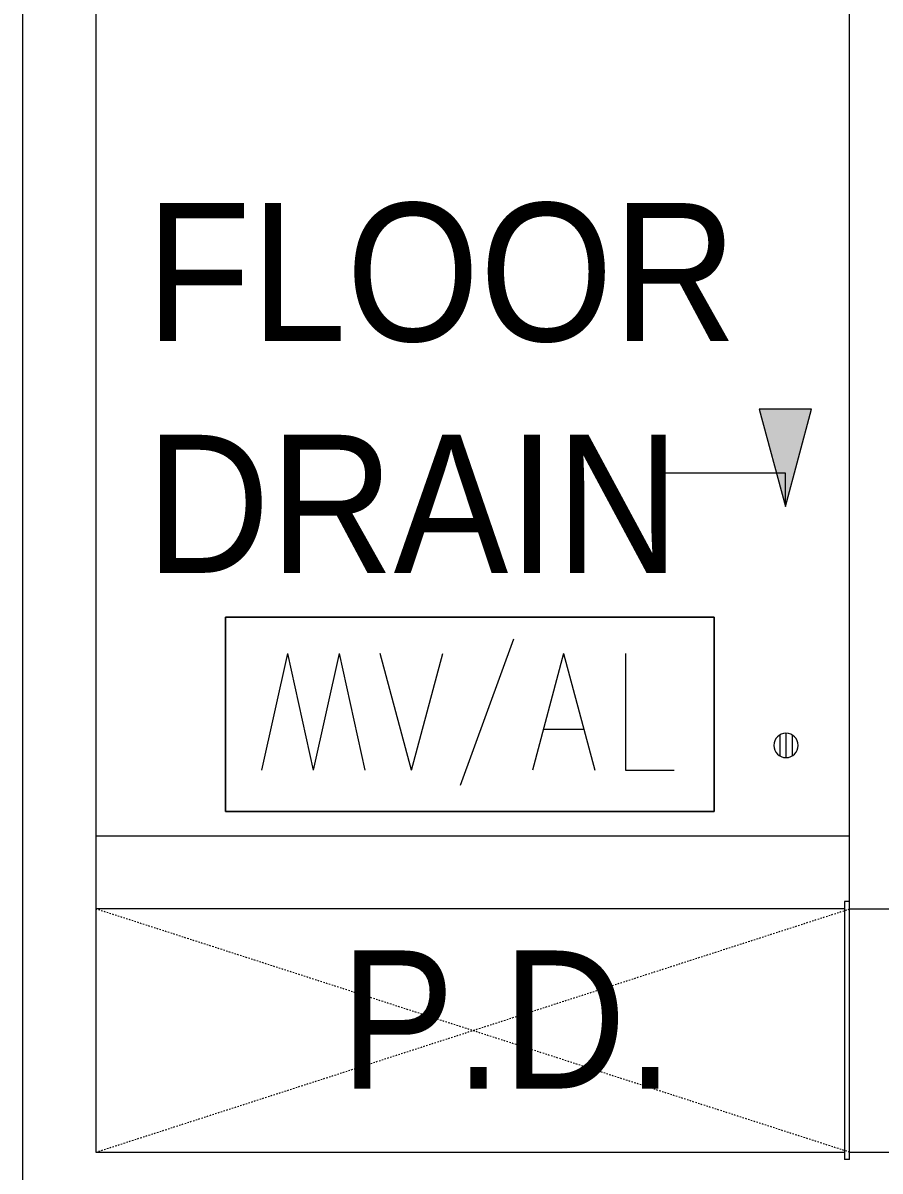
# Model space of a CAD drawing. Header units: millimetres. Extents: x 10569 to 232243, y -25347 to 80743.
# Drawn here: x 46189 to 47952, y 42869 to 45229 of the extents above; entities that cross this region are included whole.
import ezdxf

# ---------------------------------------------------------------- set-up
doc = ezdxf.new("R2010")
doc.units = ezdxf.units.MM
doc.linetypes.add('Dash', pattern=[6, 3, -3])
doc.linetypes.add('Hidden', pattern=[7.14375, 4.7625, -2.38125])
for name, color, linetype, lineweight in [('A-DETL-GENF', 92, 'Continuous', 20), ('A-DETL-HDLN', 90, 'Hidden', 9), ('A-DOOR', 31, 'Continuous', 20), ('A-DOOR-FRAM', 31, 'Continuous', 30), ('A-WALL', 113, 'Continuous', 20), ('G-ANNO-TEXT', 231, 'Continuous', 5), ('P-SANR-FIXT', 6, 'Continuous', 9)]:
    doc.layers.add(name, color=color, linetype=linetype, lineweight=lineweight)
doc.styles.add('Swis721 BT_6', font='swiss.ttf', dxfattribs={"width": 0.89, "height": 283.821263})

# ---------------------------------------------------------------- blocks, each defined once
blk = doc.blocks.new('DLN-Access Panel__AP01_ - _AP04_ 450 x 650 _WH_-16056297-TENDER DRAFT G_F')
at = {"layer": 'A-DOOR', "lineweight": 15}
for p, q in [((-265, 50), (-265, 60)), ((265, 60), (-265, 60)), ((-265, 50), (265, 50)), ((265, 50), (265, 60)), ((-240, -70), (-277.5, -70)), ((-277.5, -70), (-277.5, -75)), ((-265, -60), (-265, -50)), ((265, -50), (-265, -50)), ((-265, -60), (265, -60)), ((-240, -60), (-240, -72.5)), ((-225, -72.5), (-225, -60)), ((-215, -60), (93.2, -368.2)), ((128.6, -332.8), (-144.3, -60)), ((265, -60), (265, -50)), ((-277.5, -75), (-239.6, -75)), ((93.2, -368.2), (128.6, -332.8))]:
    blk.add_line(p, q, dxfattribs=at)
for centre, radius, start, end in [((-225, -50), 450, 315, 358.7079), ((-232.5, -72.5), 7.5, 180, 0), ((-232.5, -72.5), 7.5, 199.4712, 301.6259), ((-232.5, -72.5), 7.5, 240, 300), ((-232.5, -72.5), 7.5, 243.2518, 301.6259)]:
    blk.add_arc(centre, radius, start, end, dxfattribs=at)
at = {"layer": 'A-DOOR-FRAM', "lineweight": 15}
for p, q in [((-250, 50), (-250, -50)), ((250, 50), (250, -50))]:
    blk.add_line(p, q, dxfattribs=at)
blk = doc.blocks.new('Floor_Drain_-_Small_3955 - 6_ Diameter-15179860-TENDER DRAFT G_F')
at = {"layer": 'P-SANR-FIXT'}
for p, q in [((0, 25), (0, -25)), ((-12.5, 21.7), (-12.5, -21.7)), ((12.5, 21.7), (12.5, -21.7))]:
    blk.add_line(p, q, dxfattribs=at)
for start, end in [(360, 180), (180, 360)]:
    blk.add_arc((0, 0), 25, start, end, dxfattribs=at)
blk = doc.blocks.new('DLN_2D-MV_AL - MV_AL_RED_-1735445-TENDER DRAFT G_F')
at = {"layer": 'A-DETL-GENF'}
for p, q in [((502.5, 200), (-502.5, 200)), ((-502.5, 200), (-502.5, -200)), ((-502.5, 200), (502.5, 200)), ((-502.5, -200), (-502.5, 200)), ((502.5, -200), (502.5, 200)), ((502.5, 200), (502.5, -200)), ((89.3, 154.7), (-20.2, -146)), ((-375.6, 125), (-428.8, -115)), ((-375.6, 125), (-322.4, -115)), ((-269.2, 125), (-322.4, -115)), ((-269.2, 125), (-216, -115)), ((-120.1, -115), (-184.4, 125)), ((-120.1, -115), (-55.8, 125)), ((192.7, 125), (128.4, -115)), ((192.7, 125), (257, -115)), ((319.9, 125), (319.9, -115)), ((151.1, -30.3), (234.3, -30.3)), ((319.9, -115), (419.9, -115)), ((-502.5, -200), (502.5, -200)), ((502.5, -200), (-502.5, -200))]:
    blk.add_line(p, q, dxfattribs=at)

msp = doc.modelspace()

# ---------------------------------------------------------------- hatches: boundary and pattern name
at = {"layer": 'G-ANNO-TEXT'}
msp.add_hatch(color=60, dxfattribs=at).paths.add_polyline_path([(47757.47965, 44234.48677), (47811.06949, 44434.48677), (47703.88981, 44434.48677)], flags=0)

# ---------------------------------------------------------------- linework, layer by layer
at = {"layer": 'A-DETL-HDLN', "linetype": 'Dash'}
for p, q in [((47889.29296, 42907.48546), (46339.29296, 43407.48546)), ((46339.29296, 42907.48546), (47889.29296, 43407.48546))]:
    msp.add_line(p, q, dxfattribs=at)
at = {"layer": 'A-WALL'}
for p, q in [((46189.29296, 42907.48546), (46189.29296, 46232.48546)), ((46339.29296, 46082.48546), (46339.29296, 42907.48546)), ((47889.29296, 43422.48546), (47889.29296, 46082.48546)), ((46339.29296, 43557.48546), (47889.29296, 43557.48546)), ((47879.29296, 43407.48546), (46339.29296, 43407.48546)), ((46189.29296, 42407.48546), (46189.29296, 42907.48546)), ((46339.29296, 42907.48546), (47879.29296, 42907.48546))]:
    msp.add_line(p, q, dxfattribs=at)
at = {"layer": 'G-ANNO-TEXT', "color": 60}
for p, q in [((47811.06949, 44434.48677), (47703.88981, 44434.48677)), ((47703.88981, 44434.48677), (47757.47965, 44234.48677)), ((47757.47965, 44234.48677), (47811.06949, 44434.48677)), ((47603.43845, 44303.19318), (47483.43845, 44303.19318)), ((47757.47965, 44303.19318), (47603.43845, 44303.19318)), ((47757.47965, 44234.48677), (47757.47965, 44303.19318))]:
    msp.add_line(p, q, dxfattribs=at)

# ---------------------------------------------------------------- block references
at = {"layer": 'A-DETL-GENF'}
msp.add_blockref('DLN_2D-MV_AL - MV_AL_RED_-1735445-TENDER DRAFT G_F', (47108.74117, 43807.48546), dxfattribs=at)
at = {"layer": 'A-DOOR', "lineweight": 15, "rotation": 89.99999999999997}
msp.add_blockref('DLN-Access Panel__AP01_ - _AP04_ 450 x 650 _WH_-16056297-TENDER DRAFT G_F', (47939.29296, 43157.48546), dxfattribs=at)
at = {"layer": 'P-SANR-FIXT'}
msp.add_blockref('Floor_Drain_-_Small_3955 - 6_ Diameter-15179860-TENDER DRAFT G_F', (47758.66129, 43743.59504), dxfattribs=at)

# ---------------------------------------------------------------- texts
at = {"layer": 'G-ANNO-TEXT', "color": 7, "char_height": 283.821263, "attachment_point": 1, "line_spacing_factor": 1.00667, "style": 'Swis721 BT_6'}
for s, insert, width in [('FLOOR\\PDRAIN', (46442.43845, 44858.44302), 1393.2), ('P.D.', (46841.97975, 43322.10977), 788.4)]:
    msp.add_mtext(s, dxfattribs=dict(at, insert=insert, width=width))

doc.saveas('drawing.dxf')
